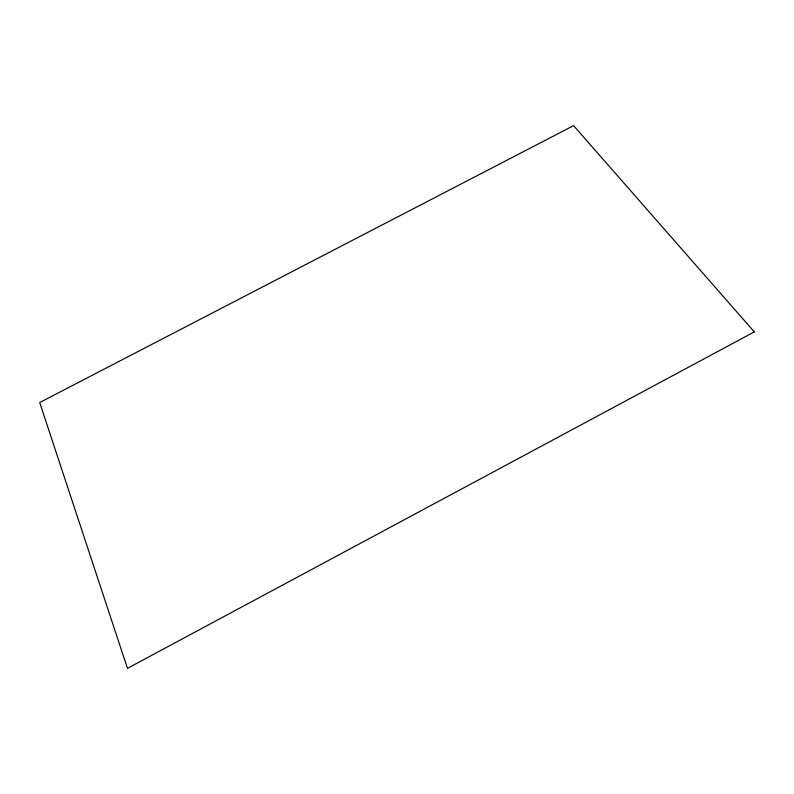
<?xml version="1.0" encoding="UTF-8"?>
<svg xmlns="http://www.w3.org/2000/svg" width="794" height="794" viewBox="0 0 794 794"><rect width="100%" height="100%" fill="white"/><g stroke="black" fill="none" stroke-linecap="round" stroke-linejoin="round"><path stroke-width="1.19" d="M754.3 331.882L127.467 668.359L39.7 402.538L573.605 125.641L754.3 331.882"/></g></svg>
